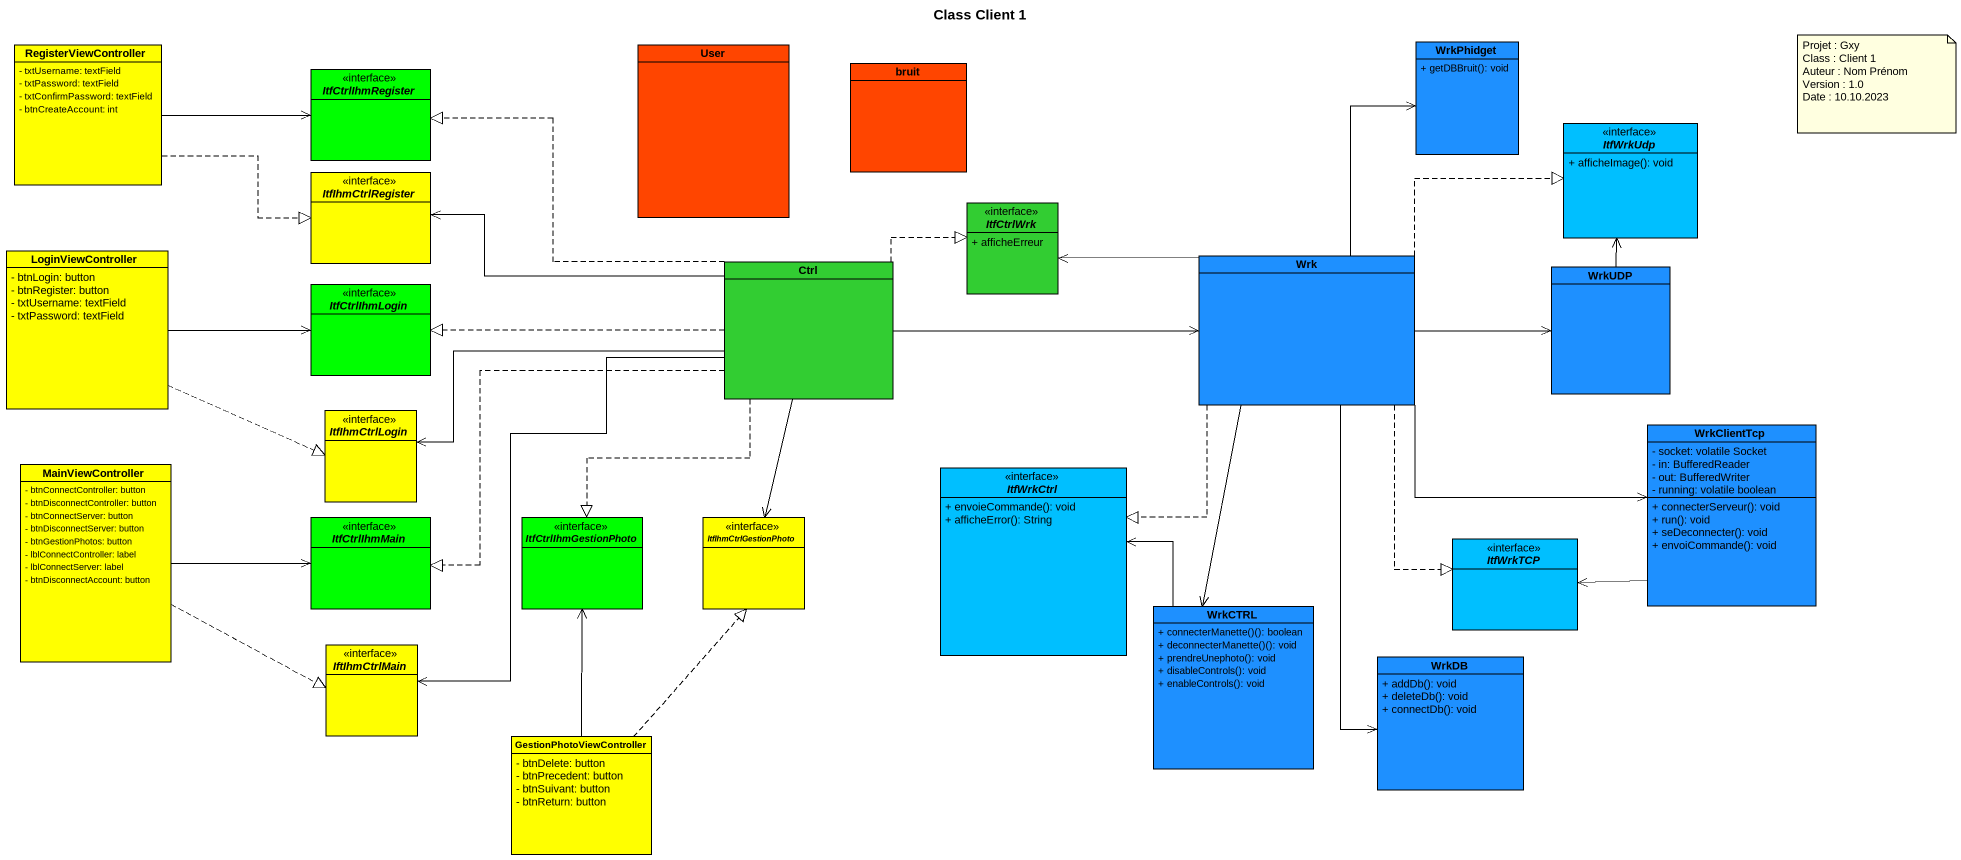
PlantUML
@startuml
title Class Client 1
hide circle
hide empty members
skinparam classAttributeIconSize 0
class RegisterViewController #FFFF00 {
  - txtUsername: textField
  - txtPassword: textField
  - txtConfirmPassword: textField
  - btnCreateAccount: int
}
interface ItfCtrlIhmRegister #00FF00
class User #FF4500
class bruit #FF4500
class WrkPhidget #1E90FF {
  + getDBBruit(): void
}
interface ItfWrkUdp #00BFFF {
  + afficheImage(): void
}
interface ItfIhmCtrlRegister #FFFF00
interface ItfCtrlWrk #32CD32 {
  + afficheErreur
}
class LoginViewController #FFFF00 {
  - btnLogin: button
  - btnRegister: button
  - txtUsername: textField
  - txtPassword: textField
}
class Ctrl #32CD32
class Wrk #1E90FF
interface ItfCtrlIhmLogin #00FF00
class WrkUDP #1E90FF
interface ItfIhmCtrlLogin #FFFF00
class WrkClientTcp #1E90FF {
  - socket: volatile Socket
  - in: BufferedReader
  - out: BufferedWriter
  - running: volatile boolean
  + connecterServeur(): void
  + run(): void
  + seDeconnecter(): void
  + envoiCommande(): void
}
class MainViewController #FFFF00 {
  - btnConnectController: button
  - btnDisconnectController: button
  - btnConnectServer: button
  - btnDisconnectServer: button
  - btnGestionPhotos: button
  - lblConnectController: label
  - lblConnectServer: label
  - btnDisconnectAccount: button
}
interface ItfWrkCtrl #00BFFF {
  + envoieCommande(): void
  + afficheError(): String
}
interface ItfCtrlIhmMain #00FF00
interface ItfCtrlIhmGestionPhoto #00FF00
interface ItfIhmCtrlGestionPhoto #FFFF00
interface ItfWrkTCP #00BFFF
class WrkCTRL #1E90FF {
  + connecterManette()(): boolean
  + deconnecterManette()(): void
  + prendreUnephoto(): void
  + disableControls(): void
  + enableControls(): void
}
interface IftIhmCtrlMain #FFFF00
class WrkDB #1E90FF {
  + addDb(): void
  + deleteDb(): void
  + connectDb(): void
}
class GestionPhotoViewController #FFFF00 {
  - btnDelete: button
  - btnPrecedent: button
  - btnSuivant: button
  - btnReturn: button
}
RegisterViewController -right-> ItfCtrlIhmRegister
RegisterViewController .right.|> ItfIhmCtrlRegister
LoginViewController -right-> ItfCtrlIhmLogin
LoginViewController .right.|> ItfIhmCtrlLogin
Ctrl .left.|> ItfCtrlIhmRegister
Ctrl -left-> ItfIhmCtrlRegister
Ctrl .right.|> ItfCtrlWrk
Ctrl -right-> Wrk
Ctrl .left.|> ItfCtrlIhmLogin
Ctrl -left-> ItfIhmCtrlLogin
Ctrl .left.|> ItfCtrlIhmMain
Ctrl ..|> ItfCtrlIhmGestionPhoto
Ctrl --> ItfIhmCtrlGestionPhoto
Ctrl --> IftIhmCtrlMain
Wrk -up-> WrkPhidget
Wrk .right.|> ItfWrkUdp
Wrk -left-> ItfCtrlWrk
Wrk -right-> WrkUDP
Wrk -right-> WrkClientTcp
Wrk ..|> ItfWrkCtrl
Wrk ..|> ItfWrkTCP
Wrk --> WrkCTRL
Wrk --> WrkDB
WrkUDP -up-> ItfWrkUdp
WrkClientTcp -left-> ItfWrkTCP
MainViewController -right-> ItfCtrlIhmMain
MainViewController .right.|> IftIhmCtrlMain
WrkCTRL -up-> ItfWrkCtrl
GestionPhotoViewController -up-> ItfCtrlIhmGestionPhoto
GestionPhotoViewController .up.|> ItfIhmCtrlGestionPhoto
note as N1
  Projet : Gxy
  Class : Client 1
  Auteur : Nom Prénom
  Version : 1.0
  Date : 10.10.2023
end note
@enduml
